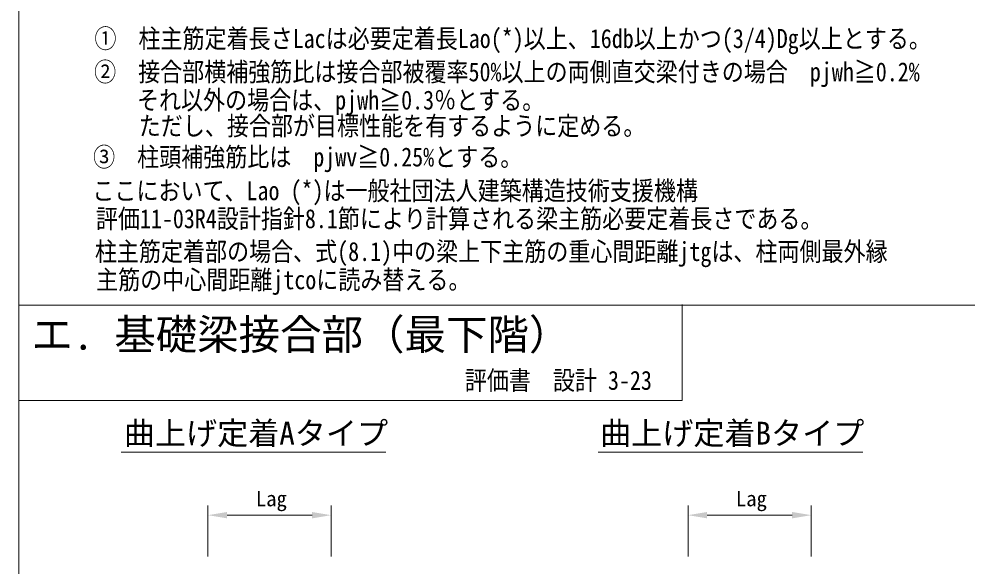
# Model space of a CAD drawing. Units: millimetres, scale not verified. Extents: x -25255 to 25671, y -15462 to 18552.
# Drawn here: x -25255 to -16108, y -3444 to 1834 of the extents above; entities that cross this region are included whole.
import ezdxf
from ezdxf.enums import TextEntityAlignment as Align

# ---------------------------------------------------------------- set-up
doc = ezdxf.new("R2010")
doc.units = ezdxf.units.MM
doc.header["$LTSCALE"] = 100
doc.linetypes.add('DASHED2', pattern=[3, 2, -1])
doc.layers.add('C-0_タイトル', color=7, linetype='Continuous')
for name, color, linetype, lineweight in [('C-1_文字', 7, 'DASHED2', 9), ('C-2_メモ', 7, 'Continuous', 18), ('C-7', 7, 'Continuous', 18)]:
    doc.layers.add(name, color=color, linetype=linetype, lineweight=lineweight)
doc.styles.add('ＭＳ ゴシック', font='')
doc.styles.get('ＭＳ ゴシック').set_extended_font_data('MS Gothic')

msp = doc.modelspace()

# ---------------------------------------------------------------- linework, layer by layer
at = {"layer": 'C-2_メモ'}
for p, q in [((-23431, -3351.7), (-23431, -2861)), ((-22242.7, -3351.7), (-22242.7, -2861)), ((-22426.6, -2952.9), (-23247.1, -2952.9))]:
    msp.add_line(p, q, dxfattribs=at)
for points in [[(-23247.1, -2922.3), (-23247.1, -2983.6), (-23431, -2952.9)], [(-22426.6, -2922.3), (-22426.6, -2983.6), (-22242.7, -2952.9)]]:
    msp.add_solid(points, dxfattribs=at)
at = {"layer": 'C-7', "color": 2}
msp.add_line((-25254.9, 18550.2), (-25254.9, -15461.6), dxfattribs=at)
at = {"layer": 'C-7', "color": 5}
for p, q in [((-25254.9, -926), (-3310.3, -926)), ((-18856.4, -921.4), (-18856.4, -1845.2)), ((-25254.9, -1845.2), (-18856.4, -1845.2))]:
    msp.add_line(p, q, dxfattribs=at)
at = {"layer": 'C-7', "color": 3}
for p, q in [((-24268, -2344.5), (-21715.3, -2344.5)), ((-19665.9, -2344.5), (-17113.2, -2344.5))]:
    msp.add_line(p, q, dxfattribs=at)
at = {"layer": 'C-7'}
for p, q in [((-18799.5, -3351.7), (-18799.5, -2861)), ((-17611.3, -3351.7), (-17611.3, -2861)), ((-17795.1, -2952.9), (-18615.7, -2952.9))]:
    msp.add_line(p, q, dxfattribs=at)
for points in [[(-18615.7, -2922.3), (-18615.7, -2983.6), (-18799.5, -2952.9)], [(-17795.1, -2922.3), (-17795.1, -2983.6), (-17611.3, -2952.9)]]:
    msp.add_solid(points, dxfattribs=at)

# ---------------------------------------------------------------- texts
at = {"layer": 'C-0_タイトル', "style": 'ＭＳ ゴシック'}
msp.add_text('エ. 基礎梁接合部（最下階）', height=293.3, dxfattribs=at).set_placement((-25134.5, -1444), align=Align.BOTTOM_LEFT)
at = {"layer": 'C-0_タイトル', "style": 'ＭＳ ゴシック', "width": 0.85}
msp.add_text('評価書\u3000設計 3-23', height=183.3, dxfattribs=at).set_placement((-20952.9, -1798.8), align=Align.BOTTOM_LEFT)
at = {"layer": 'C-1_文字', "style": 'ＭＳ ゴシック', "width": 0.85}
for s, p in [('①\u3000柱主筋定着長さLacは必要定着長Lao(*)以上、16db以上かつ(3/4)Dg以上とする。', (-24526.7, 1498.6)), ('②\u3000接合部横補強筋比は接合部被覆率50%以上の両側直交梁付きの場合\u3000pjwh≧0.2%', (-24529.8, 1177.5)), ('    それ以外の場合は、pjwh≧0.3％とする。', (-24540.1, 905.2)), ('    ただし、接合部が目標性能を有するように定める。', (-24522.9, 656)), ('③\u3000柱頭補強筋比は\u3000pjwv≧0.25%とする。', (-24539.8, 356)), ('ここにおいて、Lao (*)は一般社団法人建築構造技術支援機構', (-24546.7, 30.8)), ('評価11-03R4設計指針8.1節により計算される梁主筋必要定着長さである。', (-24512.9, -239.2)), ('柱主筋定着部の場合、式(8.1)中の梁上下主筋の重心間距離jtgは、柱両側最外縁', (-24522.3, -555.9)), ('主筋の中心間距離jtcoに読み替える。', (-24510.1, -828.3))]:
    msp.add_text(s, height=183.3, dxfattribs=at).set_placement(p, align=Align.BOTTOM_LEFT)
at = {"layer": 'C-1_文字', "style": 'ＭＳ ゴシック'}
for s, p in [('曲上げ定着Aタイプ', (-24242.7, -2338.2)), ('曲上げ定着Bタイプ', (-19647.8, -2338.2))]:
    msp.add_text(s, height=219.9, dxfattribs=at).set_placement(p, align=Align.BOTTOM_LEFT)
at = {"layer": 'C-2_メモ', "style": 'ＭＳ ゴシック'}
for p in [(-22969.4, -2911.1), (-18338, -2911.1)]:
    msp.add_text('Lag', height=146.6, dxfattribs=at).set_placement(p, align=Align.BOTTOM_LEFT)

doc.saveas('drawing.dxf')
